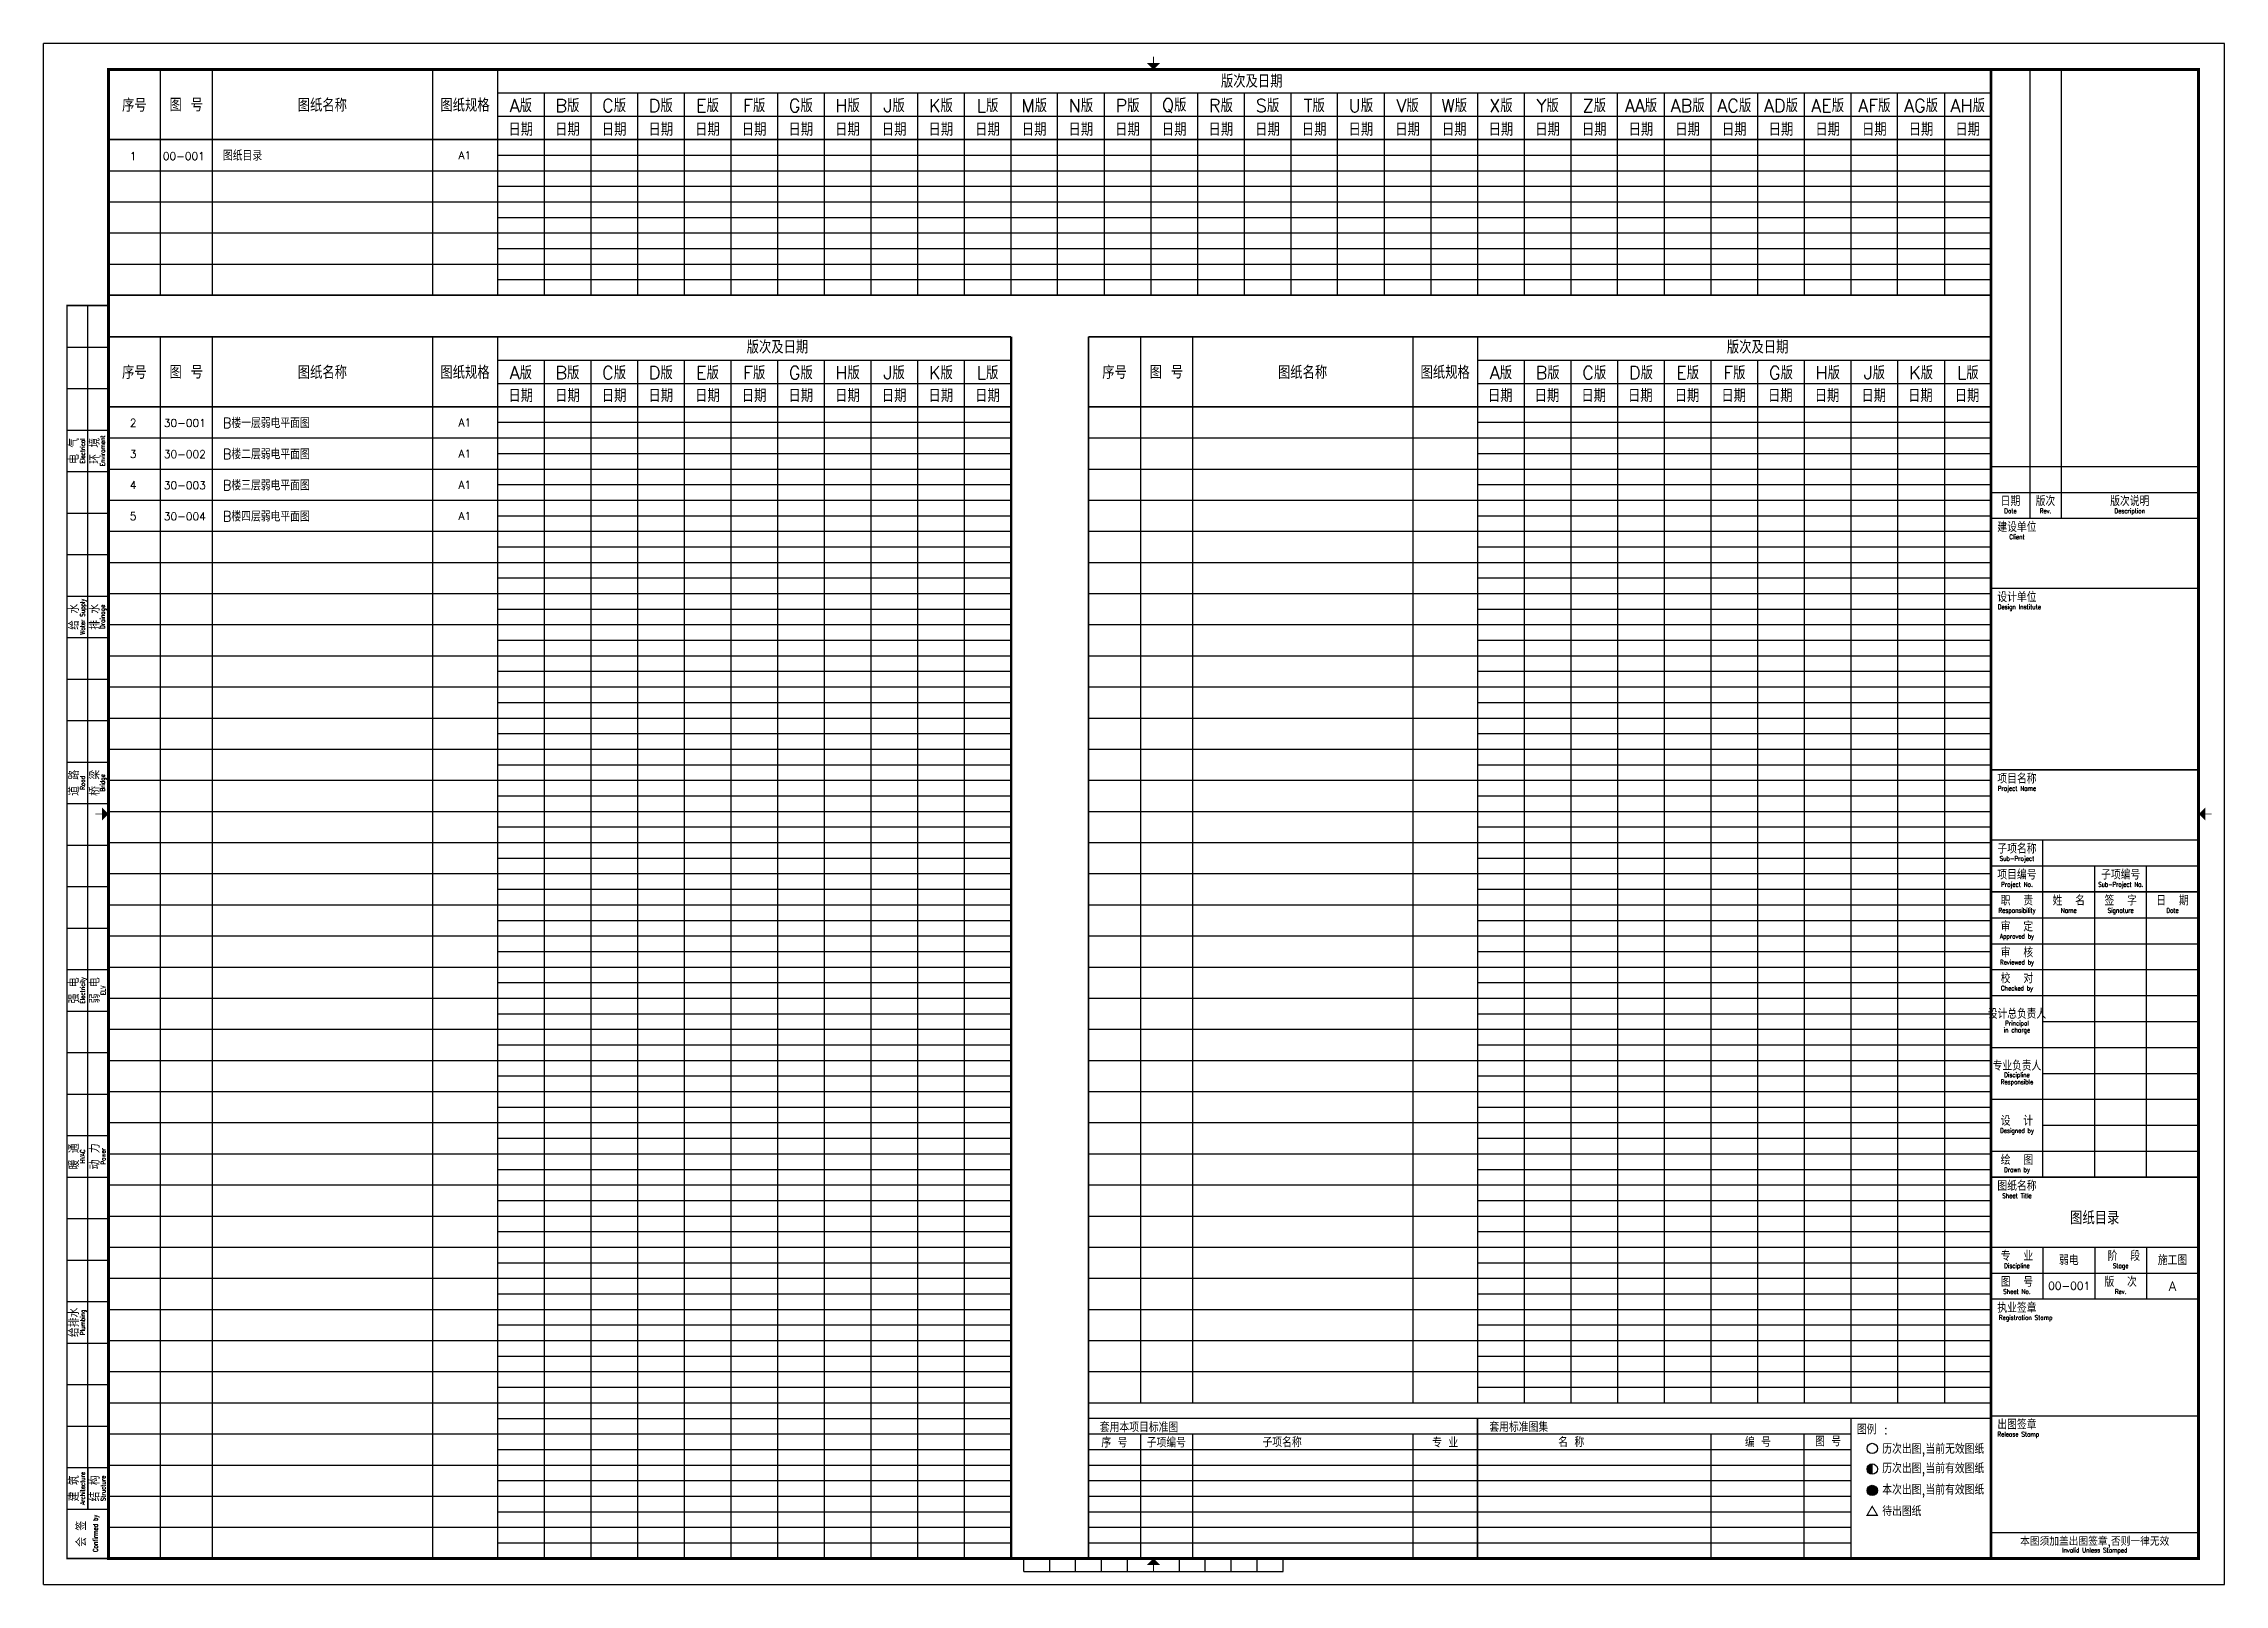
# Model space of a CAD drawing. Header units: millimetres. Extents: x 57465 to 141565, y 7356 to 66756.
import ezdxf
from ezdxf.enums import TextEntityAlignment as Align

# ---------------------------------------------------------------- set-up
doc = ezdxf.new("R2010")
doc.units = ezdxf.units.MM
doc.layers.add('图框', color=7, linetype='Continuous')
doc.layers.add('目录-text', color=7, linetype='Continuous')
doc.styles.add('TKZ1_tjhts.shx', font='tjromant.shx', dxfattribs={"bigfont": 'tjhts.shx'})
doc.styles.add('TKZ2_tjkts.shx', font='tjromant.shx', dxfattribs={"bigfont": 'tjkts.shx'})

# ---------------------------------------------------------------- blocks, each defined once
blk = doc.blocks.new('TJAD_TK_A1')
for p, q in [((1266.38, 940.45), (1266.38, 767.45)), ((1278.38, 940.45), (1278.38, 767.45)), ((1251.38, 777.45), (1263.38, 777.45)), ((1251.38, 777.45), (1331.38, 777.45)), ((1251.38, 767.45), (1331.38, 767.45)), ((1251.38, 643.45), (1331.38, 643.45)), ((1271.38, 513.45), (1271.38, 643.45)), ((1251.38, 633.45), (1331.38, 633.45)), ((1291.38, 513.45), (1291.38, 633.45)), ((1311.38, 513.45), (1311.38, 633.45)), ((1251.38, 613.45), (1331.38, 613.45)), ((1251.38, 603.45), (1331.38, 603.45)), ((1251.38, 593.45), (1331.38, 593.45)), ((1251.38, 583.45), (1331.38, 583.45)), ((1271.38, 573.45), (1331.38, 573.45)), ((1251.38, 563.45), (1331.38, 563.45)), ((1271.38, 553.45), (1331.38, 553.45)), ((1251.38, 543.45), (1331.38, 543.45)), ((1271.38, 533.45), (1331.38, 533.45)), ((1251.38, 523.45), (1331.38, 523.45)), ((1251.38, 486.45), (1331.38, 486.45)), ((1271.38, 486.45), (1271.38, 466.45)), ((1291.38, 486.45), (1291.38, 466.45)), ((1311.38, 486.45), (1311.38, 466.45)), ((1251.38, 476.45), (1331.38, 476.45)), ((1251.38, 421.45), (1331.38, 421.45)), ((1251.38, 376.45), (1331.38, 376.45))]:
    blk.add_line(p, q)
for points, const_width in [([(1251.38, 940.45), (1251.38, 366.45)], 1), ([(1251.38, 767.45), (1331.38, 767.45)], 0.6), ([(1251.38, 623.45), (1331.38, 623.45)], 0.6), ([(1251.38, 513.45), (1331.38, 513.45)], 0.6), ([(1251.38, 466.45), (1331.38, 466.45)], 0.6)]:
    blk.add_lwpolyline(points, dxfattribs=dict(const_width=const_width))
at = {"layer": '图框'}
for p, q in [((1341.38, 950.45), (500.38, 950.45)), ((500.38, 356.45), (500.38, 950.45)), ((1341.38, 356.45), (1341.38, 950.45)), ((1251.38, 787.45), (1331.38, 787.45)), ((878.38, 361.45), (878.38, 366.45)), ((888.38, 361.45), (888.38, 366.45)), ((898.38, 361.45), (898.38, 366.45)), ((908.38, 361.45), (908.38, 366.45)), ((918.38, 361.45), (918.38, 366.45)), ((938.38, 361.45), (938.38, 366.45)), ((948.38, 361.45), (948.38, 366.45)), ((958.38, 361.45), (958.38, 366.45)), ((968.38, 361.45), (968.38, 366.45)), ((978.38, 361.45), (978.38, 366.45)), ((500.38, 356.45), (1341.38, 356.45)), ((878.38, 361.45), (978.38, 361.45))]:
    blk.add_line(p, q, dxfattribs=at)
for points, const_width in [([(928.38, 942.95), (928.38, 945.45)], 0.3), ([(1251.38, 740.45), (1331.38, 740.45)], 0.6), ([(1251.38, 670.45), (1331.38, 670.45)], 0.6), ([(522.88, 653.45), (520.38, 653.45)], 0.3), ([(1333.99, 653.45), (1336.49, 653.45)], 0.3), ([(928.38, 363.95), (928.38, 361.45)], 0.3)]:
    blk.add_lwpolyline(points, dxfattribs=dict(at, const_width=const_width))
at = {"layer": '图框', "const_width": 1.2}
blk.add_lwpolyline([(1331.38, 940.45), (525.38, 940.45), (525.38, 366.45), (1331.38, 366.45)], close=True, dxfattribs=at)
at = {"layer": '图框'}
for points in [[(925.88, 942.95), (930.88, 942.95), (928.38, 940.45)], [(522.88, 650.95), (522.88, 655.95), (525.38, 653.45)], [(1333.99, 650.95), (1333.99, 655.95), (1331.49, 653.45)], [(925.88, 363.95), (930.88, 363.95), (928.38, 366.45)]]:
    blk.add_solid(points, dxfattribs=at)
at = {"style": 'TKZ2_tjkts.shx'}
for s, height, p in [('日期', 3.6, (1258.88, 774)), ('版次', 3.6, (1272.38, 774)), ('版次说明', 3.6, (1304.88, 774)), ('建设单位', 3.6, (1261.38, 764)), ('设计单位', 3.6, (1261.38, 737)), ('项目名称', 3.6, (1261.38, 667)), ('子项名称', 3.6, (1261.38, 640)), ('项目编号', 3.6, (1261.38, 630)), ('职  责', 3.6, (1261.38, 620)), ('姓  名', 3.6, (1281.38, 620)), ('签  字', 3.6, (1301.38, 620)), ('日  期', 3.6, (1321.38, 620)), ('审  定', 3.6, (1261.38, 610)), ('审  核', 3.6, (1261.38, 600)), ('校  对', 3.6, (1261.38, 590)), ('设  计', 3.6, (1261.38, 535.1)), ('绘  图', 3.6, (1261.38, 520)), ('图纸名称', 3.6, (1261.38, 510)), ('专  业', 3.6, (1261.38, 483)), (' 阶  段', 3.6, (1301.38, 483)), ('图  号', 3.6, (1261.38, 473)), ('版  次', 3.6, (1301.38, 473)), ('执业签章', 3.6, (1261.38, 463)), ('出图签章', 3.6, (1261.38, 418)), ('本图须加盖出图签章,否则一律无效', 3, (1291.38, 372.88))]:
    blk.add_text(s, height=height, dxfattribs=at).set_placement(p, align=Align.MIDDLE_CENTER)
at = {"style": 'TKZ2_tjkts.shx', "width": 0.8}
for s, height, p in [('Date', 1.8, (1258.88, 770.3)), ('Rev.', 1.8, (1272.38, 770.3)), ('Description', 1.8, (1304.88, 770.3)), ('Client', 1.8, (1261.38, 760.3)), ('Design Institute', 1.8, (1262.31, 733.3)), ('Project Name', 1.8, (1261.38, 663.3)), ('Sub-Project', 1.8, (1261.38, 636.3)), ('Project No.', 1.8, (1261.38, 626.3)), ('Responsibility', 1.8, (1261.38, 616.3)), ('Name', 1.8, (1281.38, 616.3)), ('Signature', 1.8, (1301.38, 616.3)), ('Date', 1.8, (1321.38, 616.3)), ('Approved by', 1.8, (1261.38, 606.3)), ('Reviewed by', 1.8, (1261.38, 596.3)), ('Checked by', 1.8, (1261.38, 586.3)), ('设计总负责人', 3.6, (1261.38, 576.33)), ('Principal', 1.8, (1261.38, 572.8)), ('in charge', 1.8, (1261.38, 570.15)), ('专业负责人', 3.6, (1261.38, 556.33)), ('Responsible', 1.8, (1261.38, 550.15)), ('Discipline', 1.8, (1261.38, 552.87)), ('Designed by', 1.8, (1261.38, 531.4)), ('Drawn by', 1.8, (1261.38, 516.3)), ('Sheet Title', 1.8, (1261.38, 506.3)), ('Discipline', 1.8, (1261.38, 479.3)), ('Stage', 1.8, (1301.38, 479.3)), ('Sheet No.', 1.8, (1261.38, 469.3)), ('Rev.', 1.8, (1301.38, 469.3)), ('Registration Stamp', 1.8, (1264.74, 459.3)), ('Release Stamp', 1.8, (1261.89, 414.3)), ('Invalid Unless Stamped', 1.8, (1291.38, 369.62))]:
    blk.add_text(s, height=height, dxfattribs=at).set_placement(p, align=Align.MIDDLE_CENTER)
at = {"layer": '图框', "style": 'TKZ2_tjkts.shx'}
blk.add_text('子项编号', height=3.6, dxfattribs=at).set_placement((1301.38, 630), align=Align.MIDDLE_CENTER)
at = {"layer": '图框', "style": 'TKZ2_tjkts.shx', "width": 0.7}
blk.add_text('Sub-Project No.', height=1.8, dxfattribs=at).set_placement((1301.38, 626.3), align=Align.MIDDLE_CENTER)
blk = doc.blocks.new('A$C01D26FED')
at = {"layer": '图框'}
for p, q in [((-8, 19), (-8, 483)), ((-16, 467), (0, 467)), ((-16, 451), (0, 451)), ((-16, 435), (0, 435)), ((-16, 419), (0, 419)), ((-16, 403), (0, 403)), ((-16, 387), (0, 387)), ((-8, 147), (-8, 387)), ((-16, 371), (0, 371)), ((-16, 355), (0, 355)), ((-16, 339), (0, 339)), ((-8, 83), (-8, 339)), ((-16, 323), (0, 323)), ((-16, 307), (0, 307)), ((-16, 291), (0, 291)), ((-16, 275), (0, 275)), ((-16, 259), (0, 259)), ((-16, 243), (0, 243)), ((-16, 227), (0, 227)), ((-16, 211), (0, 211)), ((-16, 195), (0, 195)), ((-16, 179), (0, 179)), ((-16, 163), (0, 163)), ((-16, 147), (0, 147)), ((-16, 131), (0, 131)), ((-16, 115), (0, 115)), ((-16, 99), (0, 99)), ((-16, 83), (0, 83)), ((-16, 67), (0, 67)), ((-16, 51), (0, 51)), ((-16, 35), (0, 35)), ((-8, 35), (-8, 19)), ((-16, 19), (0, 19))]:
    blk.add_line(p, q, dxfattribs=at)
at = {"layer": '图框', "const_width": 0.6}
blk.add_lwpolyline([(0, 0), (-16, 0), (-16, 483), (0, 483)], dxfattribs=at)
at = {"layer": '图框', "style": 'TKZ2_tjkts.shx'}
for s, p in [('电 气', (-13.21, 427)), ('环 境', (-5.21, 427)), ('给 水', (-13.21, 363)), ('排 水', (-5.21, 363)), ('道 路', (-13.21, 299)), ('桥 梁', (-5.21, 299)), ('强 电', (-13.21, 219)), ('弱 电', (-5.21, 219)), ('暖 通', (-13.21, 155)), ('动 力', (-5.21, 155)), ('给排水', (-13.21, 91)), ('建 筑', (-13.21, 27)), ('结 构', (-5.21, 27)), ('会 签', (-10.38, 9.5))]:
    blk.add_text(s, height=3.6, rotation=90, dxfattribs=at).set_placement(p, align=Align.MIDDLE_CENTER)
at = {"layer": '图框', "style": 'TKZ2_tjkts.shx', "width": 0.8}
for s, p in [('Electrical', (-9.98, 427)), ('Enviroment', (-2.28, 427)), ('Water Supply', (-9.98, 363)), ('Drainage', (-2.28, 363)), ('Road', (-9.98, 299)), ('Bridge', (-2.29, 299)), ('Electricity', (-9.98, 219)), ('ELV', (-1.98, 219)), ('HVAC', (-9.98, 155)), ('Power', (-1.98, 155)), ('Plumbing', (-9.98, 91)), ('Architecture', (-9.98, 27)), ('Structure', (-1.98, 27)), ('Confirmed by', (-5.05, 9.61))]:
    blk.add_text(s, height=1.8, rotation=90, dxfattribs=at).set_placement(p, align=Align.MIDDLE_CENTER)

msp = doc.modelspace()

# ---------------------------------------------------------------- hatches: boundary and pattern name
at = {"layer": '目录-text'}
for points in [[(127984, 12003, 0.414214), (127784, 11803, 0.414214), (127984, 11603)], [(128184, 10976, 1), (127784, 10976, 1)]]:
    msp.add_hatch(color=256, dxfattribs=at).paths.add_polyline_path(points)

# ---------------------------------------------------------------- linework, layer by layer
msp.add_line((136565, 20356), (136565, 18356))
at = {"const_width": 100}
msp.add_lwpolyline([(132565, 65756), (132565, 8356)], dxfattribs=at)
at = {"color": 8}
msp.add_lwpolyline([(127165, 13756), (127165, 8356)], dxfattribs=at)
at = {"layer": '图框', "color": 8}
for p, q in [((132565, 65756), (59965, 65756)), ((61965, 65756), (61965, 57056)), ((63965, 65756), (63965, 57056)), ((72465, 65756), (72465, 57056)), ((72465, 65756), (72465, 57056)), ((74965, 65756), (74965, 57056)), ((74965, 64856), (132565, 64856)), ((76765, 64856), (76765, 57056)), ((78565, 64856), (78565, 57056)), ((80365, 64856), (80365, 57056)), ((82165, 64856), (82165, 57056)), ((83965, 64856), (83965, 57056)), ((85765, 64856), (85765, 57056)), ((87565, 64856), (87565, 57056)), ((89365, 64856), (89365, 57056)), ((91165, 64856), (91165, 57056)), ((92965, 64856), (92965, 57056)), ((94765, 64856), (94765, 57056)), ((96565, 57056), (96565, 64856)), ((98365, 64856), (98365, 57056)), ((100165, 64856), (100165, 57056)), ((101965, 64856), (101965, 57056)), ((103765, 64856), (103765, 57056)), ((105565, 64856), (105565, 57056)), ((107365, 57056), (107365, 64856)), ((109165, 64856), (109165, 57056)), ((110965, 64856), (110965, 57056)), ((112765, 64856), (112765, 57056)), ((114565, 64856), (114565, 57056)), ((116365, 64856), (116365, 57056)), ((118165, 57056), (118165, 64856)), ((119965, 64856), (119965, 57056)), ((121765, 64856), (121765, 57056)), ((123565, 64856), (123565, 57056)), ((125365, 64856), (125365, 57056)), ((127165, 64856), (127165, 57056)), ((128965, 57056), (128965, 64856)), ((130765, 64856), (130765, 57056)), ((74965, 63956), (132565, 63956)), ((59965, 63056), (96565, 63056)), ((74965, 62456), (132565, 62456)), ((59965, 61856), (132565, 61856)), ((59965, 60656), (132565, 60656)), ((74965, 61256), (132565, 61256)), ((74965, 60056), (132565, 60056)), ((59965, 59456), (132565, 59456)), ((59965, 58256), (96565, 58256)), ((74965, 58856), (132565, 58856)), ((96565, 58256), (132565, 58256)), ((74965, 57656), (132565, 57656)), ((59965, 57056), (132565, 57056)), ((59965, 57056), (96565, 57056)), ((59965, 57056), (132565, 57056)), ((59965, 55456), (94765, 55456)), ((61965, 55456), (61965, 8356)), ((63965, 55456), (63965, 8356)), ((72465, 55456), (72465, 8356)), ((72465, 55456), (72465, 8356)), ((74965, 55456), (74965, 8356)), ((94788, 55456), (94788, 8356)), ((97765, 8356), (97765, 55456)), ((97765, 55456), (132565, 55456)), ((99765, 55456), (99765, 14356)), ((101765, 55456), (101765, 14356)), ((110265, 55456), (110265, 14356)), ((110265, 55456), (110265, 14356)), ((112765, 55456), (112765, 14356)), ((74965, 54556), (94765, 54556)), ((76765, 54556), (76765, 8356)), ((78565, 54556), (78565, 8356)), ((80365, 54556), (80365, 8356)), ((82165, 54556), (82165, 8356)), ((83965, 54556), (83965, 8356)), ((85765, 54556), (85765, 8356)), ((87565, 54556), (87565, 8356)), ((89365, 54556), (89365, 8356)), ((91165, 54556), (91165, 8356)), ((92965, 54556), (92965, 8356)), ((112765, 54556), (132565, 54556)), ((114565, 54556), (114565, 14356)), ((116365, 54556), (116365, 14356)), ((118165, 54556), (118165, 14356)), ((119965, 54556), (119965, 14356)), ((121765, 54556), (121765, 14356)), ((123565, 54556), (123565, 14356)), ((125365, 54556), (125365, 14356)), ((127165, 54556), (127165, 14356)), ((128965, 54556), (128965, 14356)), ((130765, 54556), (130765, 14356)), ((132565, 54556), (132565, 17956)), ((74965, 53656), (94765, 53656)), ((112765, 53656), (132565, 53656)), ((59965, 52756), (94765, 52756)), ((74965, 52156), (94788, 52156)), ((97765, 52756), (132565, 52756)), ((112765, 52156), (132565, 52156)), ((59965, 51556), (94765, 51556)), ((97765, 51556), (132565, 51556)), ((74965, 50956), (94788, 50956)), ((112765, 50956), (132565, 50956)), ((59965, 50356), (94765, 50356)), ((74965, 49756), (94788, 49756)), ((97765, 50356), (132565, 50356)), ((112765, 49756), (132565, 49756)), ((59965, 49156), (94765, 49156)), ((97765, 49156), (132565, 49156)), ((59965, 47956), (94765, 47956)), ((74965, 48556), (94788, 48556)), ((97765, 47956), (132565, 47956)), ((112765, 48556), (132565, 48556)), ((74965, 47356), (94788, 47356)), ((112765, 47356), (132565, 47356)), ((59965, 46756), (94765, 46756)), ((97765, 46756), (132565, 46756)), ((59965, 45556), (94765, 45556)), ((74965, 46156), (94788, 46156)), ((97765, 45556), (132565, 45556)), ((112765, 46156), (132565, 46156)), ((74965, 44956), (94788, 44956)), ((112765, 44956), (132565, 44956)), ((59965, 44356), (94765, 44356)), ((74965, 43756), (94788, 43756)), ((97765, 44356), (132565, 44356)), ((112765, 43756), (132565, 43756)), ((59965, 43156), (94765, 43156)), ((97765, 43156), (132565, 43156)), ((74965, 42556), (94788, 42556)), ((112765, 42556), (132565, 42556)), ((59965, 41956), (94765, 41956)), ((74965, 41356), (94788, 41356)), ((97765, 41956), (132565, 41956)), ((112765, 41356), (132565, 41356)), ((59965, 40756), (94765, 40756)), ((97765, 40756), (132565, 40756)), ((59965, 39556), (94765, 39556)), ((74965, 40156), (94788, 40156)), ((97765, 39556), (132565, 39556)), ((112765, 40156), (132565, 40156)), ((74965, 38956), (94788, 38956)), ((112765, 38956), (132565, 38956)), ((59965, 38356), (94765, 38356)), ((97765, 38356), (132565, 38356)), ((59965, 37156), (94765, 37156)), ((74965, 37756), (94788, 37756)), ((97765, 37156), (132565, 37156)), ((112765, 37756), (132565, 37756)), ((74965, 36556), (94788, 36556)), ((112765, 36556), (132565, 36556)), ((59965, 35956), (94765, 35956)), ((74965, 35356), (94788, 35356)), ((97765, 35956), (132565, 35956)), ((112765, 35356), (132565, 35356)), ((59965, 34756), (94765, 34756)), ((97765, 34756), (132565, 34756)), ((74965, 34156), (94788, 34156)), ((112765, 34156), (132565, 34156)), ((59965, 33556), (94765, 33556)), ((74965, 32956), (94788, 32956)), ((97765, 33556), (132565, 33556)), ((112765, 32956), (132565, 32956)), ((59965, 32356), (94765, 32356)), ((97765, 32356), (132565, 32356)), ((59965, 31156), (94765, 31156)), ((74965, 31756), (94788, 31756)), ((97765, 31156), (132565, 31156)), ((112765, 31756), (132565, 31756)), ((74965, 30556), (94788, 30556)), ((112765, 30556), (132565, 30556)), ((59965, 29956), (94765, 29956)), ((97765, 29956), (132565, 29956)), ((59965, 28756), (94765, 28756)), ((74965, 29356), (94788, 29356)), ((97765, 28756), (132565, 28756)), ((112765, 29356), (132565, 29356)), ((74965, 28156), (94788, 28156)), ((112765, 28156), (132565, 28156)), ((59965, 27556), (94765, 27556)), ((74965, 26956), (94788, 26956)), ((97765, 27556), (132565, 27556)), ((112765, 26956), (132565, 26956)), ((59965, 26356), (94765, 26356)), ((97765, 26356), (132565, 26356)), ((74965, 25756), (94788, 25756)), ((112765, 25756), (132565, 25756)), ((59965, 25156), (94765, 25156)), ((74965, 24556), (94788, 24556)), ((97765, 25156), (132565, 25156)), ((112765, 24556), (132565, 24556)), ((59965, 23956), (94765, 23956)), ((97765, 23956), (132565, 23956)), ((59965, 22756), (94765, 22756)), ((74965, 23356), (94788, 23356)), ((97765, 22756), (132565, 22756)), ((112765, 23356), (132565, 23356)), ((74965, 22156), (94788, 22156)), ((112765, 22156), (132565, 22156)), ((59965, 21556), (94765, 21556)), ((97765, 21556), (132565, 21556)), ((59965, 20356), (94765, 20356)), ((74965, 20956), (94788, 20956)), ((97765, 20356), (132565, 20356)), ((112765, 20956), (132565, 20956)), ((74965, 19756), (94788, 19756)), ((112765, 19756), (132565, 19756)), ((59965, 19156), (94765, 19156)), ((74965, 18556), (94788, 18556)), ((97765, 19156), (132565, 19156)), ((112765, 18556), (132565, 18556)), ((59965, 17956), (94765, 17956)), ((97765, 17956), (132565, 17956)), ((97765, 17956), (132565, 17956)), ((74965, 17356), (94788, 17356)), ((112765, 17356), (132565, 17356)), ((59965, 16756), (94765, 16756)), ((74965, 16156), (94788, 16156)), ((97765, 16756), (132565, 16756)), ((112765, 16156), (132565, 16156)), ((59965, 15556), (94765, 15556)), ((97765, 15556), (132565, 15556)), ((59965, 14356), (94765, 14356)), ((74965, 14956), (94788, 14956)), ((97765, 14356), (132565, 14356)), ((112765, 14956), (132565, 14956)), ((74965, 13756), (94788, 13756)), ((59965, 13156), (94765, 13156)), ((97765, 13156), (127165, 13156)), ((125365, 8356), (125365, 13156)), ((59965, 11956), (94765, 11956)), ((74965, 12556), (94788, 12556)), ((97765, 12556), (127165, 12556)), ((97765, 11956), (110265, 11956)), ((97765, 11956), (127165, 11956)), ((74965, 11356), (94788, 11356)), ((97765, 11356), (127165, 11356)), ((59965, 10756), (94765, 10756)), ((74965, 10156), (94788, 10156)), ((97765, 10756), (110265, 10756)), ((97765, 10756), (127165, 10756)), ((97765, 10156), (127165, 10156)), ((59965, 9556), (94765, 9556)), ((97765, 9556), (127165, 9556)), ((74965, 8956), (94788, 8956)), ((97765, 8956), (127165, 8956)), ((59965, 8356), (94788, 8356))]:
    msp.add_line(p, q, dxfattribs=at)
at = {"layer": '图框'}
for p, q in [((59165, 10256), (59165, 56656)), ((59165, 10256), (59165, 56656)), ((95265, 7856), (95265, 8356)), ((95265, 7856), (105265, 7856)), ((96265, 7856), (96265, 8356)), ((97265, 7856), (97265, 8356)), ((98265, 7856), (98265, 8356)), ((99265, 7856), (99265, 8356)), ((101265, 7856), (101265, 8356)), ((102265, 7856), (102265, 8356)), ((103265, 7856), (103265, 8356)), ((104265, 7856), (104265, 8356)), ((105265, 7856), (105265, 8356))]:
    msp.add_line(p, q, dxfattribs=at)
msp.add_lwpolyline([(59965, 65756), (132565, 65756), (132565, 8356), (59965, 8356)], close=True, dxfattribs=at)
for points, const_width in [([(100265, 66006), (100265, 66256)], 30), ([(59965, 8356), (58365, 8356), (58365, 56656), (59965, 56656)], 60), ([(59715, 37056), (59465, 37056)], 30), ([(100265, 8106), (100265, 7856)], 30)]:
    msp.add_lwpolyline(points, dxfattribs=dict(at, const_width=const_width))
at = {"layer": '图框', "color": 8, "const_width": 60}
for points in [[(132565, 63056), (59965, 63056)], [(132565, 57056), (59965, 57056)], [(94765, 55456), (59965, 55456)], [(94765, 8356), (94765, 55456)], [(97765, 8356), (97765, 55456)], [(132565, 55456), (97765, 55456)], [(94788, 52756), (59965, 52756)], [(132565, 52756), (97765, 52756)], [(97765, 13756), (132565, 13756)], [(112765, 8356), (112765, 13756)], [(127165, 8356), (127165, 13756)], [(127165, 13756), (127165, 8356)]]:
    msp.add_lwpolyline(points, dxfattribs=at)
at = {"layer": '图框', "color": 8}
for points in [[(99765, 13156), (99765, 8356)], [(101765, 13156), (101765, 8356)], [(110265, 13156), (110265, 8356)], [(121765, 13156), (121765, 8356)]]:
    msp.add_lwpolyline(points, dxfattribs=at)
at = {"layer": '图框'}
for points in [[(100015, 66006), (100515, 66006), (100265, 65756)], [(59715, 36806), (59715, 37306), (59965, 37056)], [(100015, 8106), (100515, 8106), (100265, 8356)]]:
    msp.add_solid(points, dxfattribs=at)
at = {"layer": '目录-text'}
msp.add_line((127984, 11603), (127984, 12003), dxfattribs=at)
at = {"layer": '目录-text', "const_width": 43.7}
msp.add_lwpolyline([(128184, 10017), (127984, 10364), (127784, 10017)], close=True, dxfattribs=at)
at = {"layer": '目录-text'}
for centre in [(127984, 12595), (127984, 11803), (127984, 10976)]:
    msp.add_circle(centre, 200, dxfattribs=at)

# ---------------------------------------------------------------- block references
at = {"xscale": 100, "yscale": 100, "zscale": 100}
msp.add_blockref('A$C01D26FED', (59965, 8356), dxfattribs=at)
at = {"layer": '图框', "xscale": 100, "yscale": 100, "zscale": 100}
msp.add_blockref('TJAD_TK_A1', (7427, -28289), dxfattribs=at)

# ---------------------------------------------------------------- texts
at = {"layer": '图框', "style": 'TKZ2_tjkts.shx'}
for s, p in [('版次及日期', (104055, 65331)), ('序号', (60965, 64406)), ('图 号', (62965, 64406)), ('图纸名称', (68215, 64406)), ('图纸规格', (73715, 64406)), ('A版', (75865, 64391)), ('B版', (77665, 64391)), ('C版', (79465, 64391)), ('D版', (81265, 64391)), ('E版', (83065, 64391)), ('F版', (84865, 64391)), ('G版', (86665, 64391)), ('H版', (88465, 64391)), ('J版', (90265, 64391)), ('K版', (92065, 64391)), ('L版', (93865, 64391)), ('M版', (95665, 64391)), ('N版', (97465, 64391)), ('P版', (99265, 64391)), ('Q版', (101065, 64391)), ('R版', (102865, 64391)), ('S版', (104665, 64391)), ('T版', (106465, 64391)), ('U版', (108265, 64391)), ('V版', (110065, 64391)), ('W版', (111865, 64391)), ('X版', (113665, 64391)), ('Y版', (115465, 64391)), ('Z版', (117265, 64391)), ('AA版', (119065, 64391)), ('AB版', (120865, 64391)), ('AC版', (122665, 64391)), ('AD版', (124465, 64391)), ('AE版', (126265, 64391)), ('AF版', (128065, 64391)), ('AG版', (129865, 64391)), ('AH版', (131665, 64391)), ('日期', (75865, 63469)), ('日期', (77665, 63469)), ('日期', (79465, 63469)), ('日期', (81265, 63469)), ('日期', (83065, 63469)), ('日期', (84865, 63469)), ('日期', (86665, 63469)), ('日期', (88465, 63469)), ('日期', (90265, 63469)), ('日期', (92065, 63469)), ('日期', (93865, 63469)), ('日期', (95665, 63469)), ('日期', (97465, 63469)), ('日期', (99265, 63469)), ('日期', (101065, 63469)), ('日期', (102865, 63469)), ('日期', (104665, 63469)), ('日期', (106465, 63469)), ('日期', (108265, 63469)), ('日期', (110065, 63469)), ('日期', (111865, 63469)), ('日期', (113665, 63469)), ('日期', (115465, 63469)), ('日期', (117265, 63469)), ('日期', (119065, 63469)), ('日期', (120865, 63469)), ('日期', (122665, 63469)), ('日期', (124465, 63469)), ('日期', (126265, 63469)), ('日期', (128065, 63469)), ('日期', (129865, 63469)), ('日期', (131665, 63469)), ('版次及日期', (85765, 55081)), ('版次及日期', (123565, 55081)), ('序号', (60965, 54106)), ('图 号', (62965, 54106)), ('图纸名称', (68215, 54106)), ('图纸规格', (73715, 54106)), ('A版', (75865, 54091)), ('B版', (77665, 54091)), ('C版', (79465, 54091)), ('D版', (81265, 54091)), ('E版', (83065, 54091)), ('F版', (84865, 54091)), ('G版', (86665, 54091)), ('H版', (88465, 54091)), ('J版', (90265, 54091)), ('K版', (92065, 54091)), ('L版', (93865, 54091)), ('序号', (98765, 54106)), ('图 号', (100765, 54106)), ('图纸名称', (106015, 54106)), ('图纸规格', (111515, 54106)), ('A版', (113665, 54091)), ('B版', (115465, 54091)), ('C版', (117265, 54091)), ('D版', (119065, 54091)), ('E版', (120865, 54091)), ('F版', (122665, 54091)), ('G版', (124465, 54091)), ('H版', (126265, 54091)), ('J版', (128065, 54091)), ('K版', (129865, 54091)), ('L版', (131665, 54091)), ('日期', (75865, 53206)), ('日期', (77665, 53206)), ('日期', (79465, 53206)), ('日期', (81265, 53206)), ('日期', (83065, 53206)), ('日期', (84865, 53206)), ('日期', (86665, 53206)), ('日期', (88465, 53206)), ('日期', (90265, 53206)), ('日期', (92065, 53206)), ('日期', (93865, 53206)), ('日期', (113641, 53206)), ('日期', (115441, 53206)), ('日期', (117241, 53206)), ('日期', (119041, 53206)), ('日期', (120841, 53206)), ('日期', (122641, 53206)), ('日期', (124441, 53206)), ('日期', (126241, 53206)), ('日期', (128041, 53206)), ('日期', (129841, 53206)), ('日期', (131641, 53206))]:
    msp.add_text(s, height=500, dxfattribs=at).set_placement(p, align=Align.MIDDLE)
at = {"layer": '图框', "color": 7, "style": 'TKZ1_tjhts.shx'}
for s, p in [('1', (60923, 62419)), ('A1', (73715, 62448)), ('2', (60923, 52136)), ('A1', (73715, 52148)), ('3', (60923, 50936)), ('A1', (73715, 50948)), ('4', (60923, 49736)), ('A1', (73715, 49748)), ('5', (60923, 48536)), ('A1', (73715, 48548))]:
    msp.add_text(s, height=300, dxfattribs=at).set_placement(p, align=Align.MIDDLE_CENTER)
for s, p in [('00-001', (62061, 62419)), ('30-001', (62098, 52128)), ('30-002', (62098, 50928)), ('30-003', (62098, 49728)), ('30-004', (62098, 48528))]:
    msp.add_text(s, height=300, dxfattribs=at).set_placement(p, align=Align.MIDDLE_LEFT)
at = {"layer": '图框', "color": 7, "style": 'TKZ1_tjhts.shx', "width": 0.9}
for s, p in [('图纸目录', (64380, 62443)), ('B楼一层弱电平面图', (64380, 52132)), ('B楼二层弱电平面图', (64380, 50932)), ('B楼三层弱电平面图', (64380, 49732)), ('B楼四层弱电平面图', (64380, 48532))]:
    msp.add_text(s, height=400, dxfattribs=at).set_placement(p, align=Align.MIDDLE_LEFT)
at = {"layer": '图框'}
for s, height, style, p in [('图纸目录', 500, 'TKZ1_tjhts.shx', (136565, 21485)), ('弱电', 360, 'TKZ1_tjhts.shx', (135565, 19846)), ('施工图', 360, 'TKZ1_tjhts.shx', (139565, 19846)), ('00-001', 300, 'TKZ1_tjhts.shx', (135582, 18866)), ('A', 360, 'TKZ1_tjhts.shx', (139565, 18846)), ('套用本项目标准图', 360, 'TKZ2_tjkts.shx', (99708, 13406)), ('套用标准图集', 360, 'TKZ2_tjkts.shx', (114352, 13415)), ('序 号', 360, 'TKZ2_tjkts.shx', (98757, 12815)), ('子项编号', 360, 'TKZ2_tjkts.shx', (100763, 12815)), ('子项名称', 360, 'TKZ2_tjkts.shx', (105227, 12826)), ('专 业', 360, 'TKZ2_tjkts.shx', (111515, 12815)), ('名 称', 360, 'TKZ2_tjkts.shx', (116377, 12832)), ('编 号', 360, 'TKZ2_tjkts.shx', (123578, 12832)), ('图 号', 360, 'TKZ2_tjkts.shx', (126281, 12861))]:
    msp.add_text(s, height=height, dxfattribs=dict(at, style=style)).set_placement(p, align=Align.MIDDLE_CENTER)
at = {"layer": '图框', "style": 'TKZ2_tjkts.shx'}
for s, p in [('图例', (127395, 13141)), ('历次出图,当前无效图纸', (128371, 12391)), (':', (128427, 13141)), ('历次出图,当前有效图纸', (128371, 11643)), ('本次出图,当前有效图纸 ', (128371, 10819)), ('待出图纸', (128371, 9988))]:
    msp.add_text(s, height=360, dxfattribs=at).set_placement(p)

doc.saveas('drawing.dxf')
